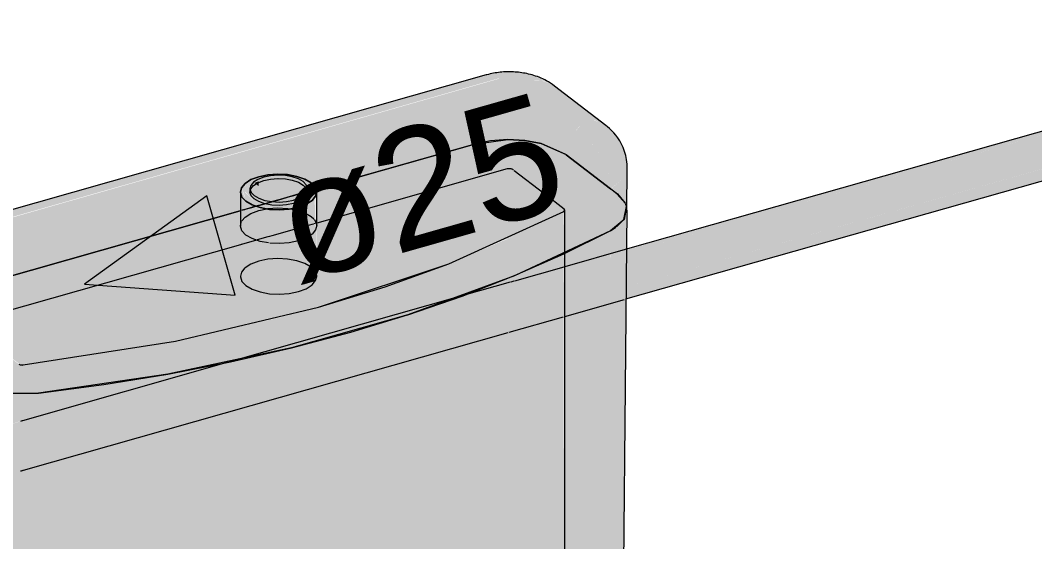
# Model space of a CAD drawing. Header units: metres. Extents: x 34 to 87, y -2.3 to 19.3.
# Drawn here: x 64.465 to 64.997, y 16.561 to 16.834 of the extents above; entities that cross this region are included whole.
import ezdxf

# ---------------------------------------------------------------- set-up
doc = ezdxf.new("R2010")
doc.units = ezdxf.units.M
for name, color, linetype, lineweight in [('P-PIPE', 7, 'Continuous', 5), ('P-PIPE-IDEN', 7, 'Continuous', 5), ('P-SANR-FIXT', 7, 'Continuous', 5)]:
    doc.layers.add(name, color=color, linetype=linetype, lineweight=lineweight)
doc.styles.add('Arial', font='arial.ttf', dxfattribs={"height": 0.0625})

# ---------------------------------------------------------------- blocks, each defined once
blk = doc.blocks.new('UT_Bacia com caixa acoplada - UT_Bacia com caixa acoplada-3705348-3D_DT_01')
at = {"layer": 'P-SANR-FIXT', "true_color": 0xf4f2f0, "transparency": 33554560}
for points in [[(-22.48012, 16.80102), (-22.48709, 16.80455), (-22.4903, 16.80558), (-22.49535, 16.80658), (-22.49968, 16.8071), (-22.50761, 16.80678), (-22.51229, 16.80596), (-22.5129, 16.8058), (-22.51015, 16.80533), (-22.50724, 16.80366), (-22.49905, 16.80399), (-22.4935, 16.80209), (-22.48873, 16.80289), (-22.48419, 16.80253)], [(-22.78925, 16.72355), (-22.50753, 16.80382), (-22.51015, 16.80533), (-22.5129, 16.8058), (-22.79491, 16.72569), (-22.79216, 16.72522), (-22.79049, 16.72426)], [(-22.76873, 16.69876), (-22.64288, 16.73475), (-22.64288, 16.74407), (-22.64209, 16.74677), (-22.64043, 16.74877), (-22.63604, 16.75123), (-22.63281, 16.75236), (-22.62812, 16.75328), (-22.62334, 16.75362), (-22.61647, 16.75305), (-22.6125, 16.75221), (-22.60789, 16.75035), (-22.6058, 16.74913), (-22.60369, 16.7469), (-22.60331, 16.74575), (-22.52014, 16.76938), (-22.51182, 16.7711), (-22.50153, 16.77168), (-22.49379, 16.77129), (-22.48388, 16.76926), (-22.48214, 16.76866), (-22.46765, 16.77587), (-22.46526, 16.7787), (-22.4666, 16.7814), (-22.4935, 16.80209), (-22.49968, 16.80421), (-22.50724, 16.80366), (-22.79003, 16.72305), (-22.79372, 16.72051), (-22.79261, 16.71712), (-22.77048, 16.7001)], [(-22.44983, 16.77776), (-22.48012, 16.80102), (-22.48477, 16.80257), (-22.48968, 16.80273), (-22.4935, 16.80209), (-22.4666, 16.7814), (-22.46182, 16.78219), (-22.45729, 16.78183), (-22.45282, 16.78002), (-22.45116, 16.77877)], [(-22.44886, 16.74591), (-22.44172, 16.75184), (-22.44041, 16.75875), (-22.44114, 16.76348), (-22.44227, 16.76699), (-22.44452, 16.77141), (-22.44983, 16.77776), (-22.45322, 16.78033), (-22.45804, 16.78189), (-22.46182, 16.78219), (-22.4666, 16.7814), (-22.46518, 16.77855), (-22.46765, 16.77587), (-22.46314, 16.77331), (-22.45843, 16.76906), (-22.45557, 16.76558), (-22.45296, 16.7614), (-22.45067, 16.756), (-22.44937, 16.75098), (-22.44893, 16.74596)], [(-22.44894, 16.74597), (-22.44937, 16.75098), (-22.45077, 16.75634), (-22.45296, 16.7614), (-22.45593, 16.76615), (-22.45978, 16.77053), (-22.46347, 16.77358), (-22.46765, 16.77587), (-22.48214, 16.76866), (-22.47717, 16.76677), (-22.47216, 16.76383), (-22.44908, 16.74608)], [(-22.44061, 16.73682), (-22.44057, 16.75786), (-22.44191, 16.75168), (-22.44879, 16.74585), (-22.44537, 16.74323), (-22.44106, 16.73743)], [(-22.63327, 16.74728), (-22.63327, 16.74989), (-22.63555, 16.74903)], [(-22.6058, 16.74505), (-22.60363, 16.74566), (-22.60369, 16.7469), (-22.6058, 16.74852), (-22.6058, 16.7469)], [(-22.64288, 16.73451), (-22.63471, 16.73683), (-22.63734, 16.73789), (-22.64043, 16.7399), (-22.6421, 16.74171), (-22.64288, 16.74407), (-22.64288, 16.73475)], [(-22.62255, 16.73727), (-22.61712, 16.73787), (-22.61401, 16.73869), (-22.61168, 16.73982), (-22.61079, 16.74363), (-22.63009, 16.73813), (-22.62644, 16.73746), (-22.62334, 16.73731)], [(-22.50017, 16.70012), (-22.49919, 16.70051), (-22.47326, 16.71196), (-22.47349, 16.73409), (-22.50017, 16.72101), (-22.50017, 16.70043)], [(-22.47326, 16.71196), (-22.47297, 16.7121), (-22.47318, 16.7343), (-22.47326, 16.73399), (-22.47326, 16.71915)], [(-22.50319, 16.69893), (-22.50017, 16.70012), (-22.50017, 16.72101), (-22.50319, 16.7195), (-22.50319, 16.70043)], [(-22.47297, 16.7121), (-22.47295, 16.71211), (-22.47297, 16.71915)], [(-22.47295, 16.71211), (-22.47294, 16.71212), (-22.47295, 16.71915)], [(-22.47295, 16.7051), (-22.47294, 16.7051), (-22.47295, 16.71185)], [(-22.47294, 16.67913), (-22.44931, 16.68602), (-22.44918, 16.71185), (-22.47294, 16.70485), (-22.47294, 16.67931)], [(-22.44931, 16.68584), (-22.44091, 16.6884), (-22.44073, 16.71425), (-22.44913, 16.7116), (-22.44931, 16.68602)], [(-22.50017, 16.67139), (-22.47326, 16.67922), (-22.47349, 16.70495), (-22.50017, 16.69714), (-22.50017, 16.67159)], [(-22.47326, 16.67904), (-22.47295, 16.67931), (-22.47321, 16.70503), (-22.47326, 16.70476), (-22.47326, 16.67922)], [(-22.7852, 16.59043), (-22.50319, 16.67073), (-22.50319, 16.69651), (-22.52884, 16.68901), (-22.56057, 16.67827), (-22.5864, 16.67048), (-22.61723, 16.66235), (-22.65098, 16.65453), (-22.7852, 16.61636), (-22.7852, 16.59074)], [(-22.50319, 16.67053), (-22.50017, 16.67159), (-22.50017, 16.69737), (-22.50319, 16.69628), (-22.50319, 16.67073)], [(-22.64895, 16.65511), (-22.63958, 16.65722), (-22.61062, 16.66406), (-22.58499, 16.67086), (-22.55514, 16.67993), (-22.52818, 16.68941), (-22.64836, 16.65528)], [(-22.47295, 16.67912), (-22.47294, 16.67931), (-22.47295, 16.67931)]]:
    blk.add_hatch(color=7, dxfattribs=at).paths.add_polyline_path(points)
h = blk.add_hatch(color=7, dxfattribs=at)
h.paths.add_polyline_path([(-22.78626, 16.6459), (-22.78599, 16.67585), (-22.785, 16.67629), (-22.64288, 16.71666), (-22.64307, 16.73446), (-22.80347, 16.68877), (-22.81028, 16.68594), (-22.81461, 16.68317), (-22.81803, 16.67867), (-22.81879, 16.67481), (-22.81746, 16.67078), (-22.81313, 16.66639), (-22.78687, 16.6462)])
h.paths.add_polyline_path([(-22.47294, 16.71212), (-22.44893, 16.72412), (-22.44186, 16.7302), (-22.44061, 16.73682), (-22.44584, 16.74358), (-22.47367, 16.76473), (-22.47797, 16.76724), (-22.48531, 16.76975), (-22.4939, 16.77129), (-22.50319, 16.77172), (-22.51281, 16.77089), (-22.52014, 16.76938), (-22.60331, 16.74575), (-22.60289, 16.74449), (-22.60289, 16.72802), (-22.5025, 16.75639), (-22.50094, 16.75634), (-22.49938, 16.7554), (-22.47294, 16.73481), (-22.47294, 16.71915)])
h = blk.add_hatch(color=7, dxfattribs=at)
h.paths.add_polyline_path([(-22.7852, 16.40119), (-22.50319, 16.48114), (-22.50319, 16.67053), (-22.7852, 16.59043), (-22.7852, 16.42672)])
h.paths.add_polyline_path([(-22.7852, 16.61641), (-22.6519, 16.65453), (-22.68175, 16.64873), (-22.7215, 16.64247), (-22.74987, 16.63886), (-22.76382, 16.63874), (-22.77696, 16.6413), (-22.7852, 16.64535), (-22.7852, 16.64123)])
h.paths.add_polyline_path([(-22.75662, 16.65366), (-22.71439, 16.65947), (-22.67689, 16.66603), (-22.63874, 16.67428), (-22.59612, 16.68567), (-22.56695, 16.69467), (-22.53371, 16.7067), (-22.50319, 16.71987), (-22.50319, 16.75634), (-22.60289, 16.72802), (-22.60289, 16.70029), (-22.60369, 16.7027), (-22.6058, 16.70493), (-22.61033, 16.70727), (-22.61328, 16.70828), (-22.61815, 16.70916), (-22.62334, 16.70942), (-22.6285, 16.70905), (-22.63493, 16.70744), (-22.63822, 16.70598), (-22.64098, 16.70391), (-22.64232, 16.70229), (-22.64288, 16.70028), (-22.64288, 16.71666), (-22.7852, 16.67623), (-22.785, 16.67409), (-22.75812, 16.65375), (-22.75669, 16.65366)])
h.paths.add_polyline_path([(-22.52589, 16.69007), (-22.50319, 16.69651), (-22.50319, 16.69893), (-22.51409, 16.69467)])
h = blk.add_hatch(color=7, dxfattribs=at)
h.paths.add_polyline_path([(-22.63471, 16.73683), (-22.63353, 16.73717), (-22.64043, 16.74407), (-22.64072, 16.74165), (-22.64232, 16.74649), (-22.64288, 16.74407), (-22.64209, 16.74165), (-22.63974, 16.73928), (-22.63606, 16.7373)])
h.paths.add_polyline_path([(-22.62334, 16.75362), (-22.62945, 16.75305), (-22.63373, 16.75209), (-22.63791, 16.75038), (-22.64043, 16.74877), (-22.64209, 16.74669), (-22.64043, 16.7481), (-22.64032, 16.74724), (-22.63671, 16.74861), (-22.63571, 16.74963), (-22.63315, 16.75111), (-22.62957, 16.75227), (-22.62404, 16.75336)])
h.paths.add_polyline_path([(-22.60907, 16.75103), (-22.61328, 16.75248), (-22.61815, 16.75336), (-22.62128, 16.75325), (-22.6095, 16.75111)])
h.paths.add_polyline_path([(-22.60789, 16.74445), (-22.6058, 16.74519), (-22.6058, 16.74913), (-22.60907, 16.75103), (-22.60952, 16.7491), (-22.60849, 16.74801), (-22.60789, 16.7462), (-22.60789, 16.74489)])
h = blk.add_hatch(color=7, dxfattribs=at)
h.paths.add_polyline_path([(-22.63353, 16.73717), (-22.63013, 16.73814), (-22.63362, 16.73942), (-22.63604, 16.74099), (-22.63734, 16.74249), (-22.63788, 16.74497), (-22.63774, 16.74649), (-22.6371, 16.74814), (-22.63713, 16.74844), (-22.64043, 16.7472), (-22.64043, 16.7481), (-22.64232, 16.74649), (-22.64043, 16.74165), (-22.64043, 16.74449), (-22.63386, 16.73752)])
h.paths.add_polyline_path([(-22.60952, 16.7491), (-22.60907, 16.75103), (-22.62334, 16.75362), (-22.62524, 16.75291), (-22.62255, 16.75302), (-22.61724, 16.75248), (-22.61568, 16.75219), (-22.61239, 16.75103), (-22.61007, 16.74969)])
h = blk.add_hatch(color=7, dxfattribs=at)
h.paths.add_polyline_path([(-22.50017, 16.48022), (-22.50017, 16.67139), (-22.50319, 16.67053), (-22.50313, 16.48101), (-22.50056, 16.48077), (-22.50022, 16.48024)])
h.paths.add_polyline_path([(-22.50319, 16.69651), (-22.50017, 16.69737), (-22.50017, 16.70012), (-22.50319, 16.69891)])
h.paths.add_polyline_path([(-22.50319, 16.71957), (-22.50017, 16.7211), (-22.50017, 16.756), (-22.50165, 16.75636), (-22.50319, 16.75634), (-22.50319, 16.71987)])
h = blk.add_hatch(color=7, dxfattribs=at)
h.paths.add_polyline_path([(-22.47326, 16.45977), (-22.47349, 16.67897), (-22.50017, 16.67139), (-22.50014, 16.48021), (-22.4993, 16.4798), (-22.47341, 16.45989)])
h.paths.add_polyline_path([(-22.50017, 16.69737), (-22.47326, 16.70501), (-22.47349, 16.71184), (-22.50017, 16.70005)])
h.paths.add_polyline_path([(-22.50017, 16.72101), (-22.47326, 16.73439), (-22.47349, 16.73548), (-22.50017, 16.756), (-22.50017, 16.7211)])
h = blk.add_hatch(color=7, dxfattribs=at)
h.paths.add_polyline_path([(-22.63013, 16.73814), (-22.60789, 16.74445), (-22.60812, 16.7469), (-22.60888, 16.74843), (-22.61007, 16.74969), (-22.61328, 16.75137), (-22.61724, 16.75248), (-22.61933, 16.75286), (-22.62524, 16.75291), (-22.6285, 16.75249), (-22.63122, 16.75183), (-22.63397, 16.75074), (-22.63604, 16.74941), (-22.63746, 16.74771), (-22.63788, 16.74497), (-22.63787, 16.74407), (-22.63729, 16.74231), (-22.63562, 16.74058), (-22.6325, 16.73895), (-22.63178, 16.7387)])
h.paths.add_polyline_path([(-22.63327, 16.74728), (-22.63555, 16.74903), (-22.63327, 16.74989), (-22.63327, 16.74941)])
h = blk.add_hatch(color=7, dxfattribs=at)
h.paths.add_polyline_path([(-22.60363, 16.74566), (-22.60331, 16.74575), (-22.60369, 16.7469)])
h.paths.add_polyline_path([(-22.60369, 16.7469), (-22.6058, 16.74913), (-22.6058, 16.74852)])
h = blk.add_hatch(color=7, dxfattribs=at)
h.paths.add_polyline_path([(-22.6325, 16.73608), (-22.61878, 16.73519), (-22.62334, 16.73498), (-22.6285, 16.73535), (-22.63146, 16.73589)])
h.paths.add_polyline_path([(-22.63444, 16.71906), (-22.60369, 16.728), (-22.60396, 16.74145), (-22.6058, 16.7395), (-22.60907, 16.73758), (-22.6125, 16.73629), (-22.61205, 16.73943), (-22.61649, 16.738), (-22.61868, 16.73755), (-22.62334, 16.73731), (-22.6285, 16.73784), (-22.63016, 16.73813), (-22.63353, 16.73717), (-22.6325, 16.73608), (-22.63471, 16.73683), (-22.64288, 16.73451), (-22.64263, 16.72563), (-22.64168, 16.72355), (-22.63998, 16.72174), (-22.63671, 16.71984), (-22.63469, 16.71915)])
h.paths.add_polyline_path([(-22.60346, 16.72786), (-22.60289, 16.72802), (-22.60289, 16.74449), (-22.60346, 16.74099), (-22.60346, 16.72788)])
h.paths.add_polyline_path([(-22.6058, 16.74057), (-22.60346, 16.74206), (-22.60375, 16.74563), (-22.6058, 16.74505), (-22.6058, 16.74206)])
h = blk.add_hatch(color=7, dxfattribs=at)
h.paths.add_polyline_path([(-22.62244, 16.73493), (-22.61815, 16.73535), (-22.63146, 16.73589), (-22.62636, 16.73513), (-22.62334, 16.73498)])
h.paths.add_polyline_path([(-22.6325, 16.73608), (-22.63353, 16.73717), (-22.63471, 16.73683), (-22.63311, 16.73629)])
h.paths.add_polyline_path([(-22.60346, 16.74206), (-22.60289, 16.74449), (-22.60346, 16.74571), (-22.60363, 16.74566), (-22.60351, 16.74309)])
h.paths.add_polyline_path([(-22.6125, 16.73629), (-22.60789, 16.73816), (-22.60535, 16.73978), (-22.60395, 16.74175), (-22.6058, 16.74057), (-22.6058, 16.74505), (-22.61079, 16.74363), (-22.61234, 16.73698)])
h = blk.add_hatch(color=7, dxfattribs=at)
h.paths.add_polyline_path([(-22.64288, 16.71666), (-22.63469, 16.71915), (-22.63734, 16.72021), (-22.64043, 16.72222), (-22.64209, 16.72397), (-22.64288, 16.72569), (-22.64288, 16.71707)])
h.paths.add_polyline_path([(-22.60369, 16.7278), (-22.60346, 16.72788), (-22.60369, 16.728)])
h.paths.add_polyline_path([(-22.47299, 16.73475), (-22.47299, 16.73488), (-22.47299, 16.73476)])
h = blk.add_hatch(color=7, dxfattribs=at)
h.paths.add_polyline_path([(-22.47295, 16.45953), (-22.47324, 16.67904), (-22.47326, 16.67904), (-22.47299, 16.45956)])
h.paths.add_polyline_path([(-22.47326, 16.70501), (-22.47295, 16.7051), (-22.4732, 16.71199), (-22.47326, 16.71185)])
h.paths.add_polyline_path([(-22.47326, 16.73439), (-22.47299, 16.73476), (-22.47326, 16.73466)])
h = blk.add_hatch(color=7, dxfattribs=at)
h.paths.add_polyline_path([(-22.45096, 16.44624), (-22.44431, 16.45176), (-22.4431, 16.45808), (-22.44141, 16.62633), (-22.44091, 16.68823), (-22.44931, 16.68584), (-22.45095, 16.44826)])
h.paths.add_polyline_path([(-22.44913, 16.71187), (-22.44073, 16.71425), (-22.44085, 16.7353), (-22.44187, 16.72995), (-22.44905, 16.72398), (-22.44908, 16.71915)])
h = blk.add_hatch(color=7, dxfattribs=at)
h.paths.add_polyline_path([(-22.78626, 16.64587), (-22.78626, 16.6459), (-22.78707, 16.64634), (-22.81491, 16.66808), (-22.81765, 16.67137), (-22.8175, 16.67078), (-22.81313, 16.66635), (-22.78689, 16.64618)])
h.paths.add_polyline_path([(-22.47294, 16.71209), (-22.44893, 16.72408), (-22.44186, 16.72999), (-22.44191, 16.72995), (-22.44966, 16.7237), (-22.47294, 16.71212)])
h = blk.add_hatch(color=7, dxfattribs=at)
h.paths.add_polyline_path([(-22.62244, 16.71725), (-22.61728, 16.71762), (-22.61099, 16.71917), (-22.60744, 16.72077), (-22.60491, 16.72263), (-22.60369, 16.72443), (-22.60369, 16.7278), (-22.63432, 16.71902), (-22.6325, 16.7184), (-22.62622, 16.71744), (-22.62334, 16.71729)])
h.paths.add_polyline_path([(-22.60346, 16.72438), (-22.60289, 16.72802), (-22.60346, 16.72786), (-22.60346, 16.72443)])
h = blk.add_hatch(color=7, dxfattribs=at)
h.paths.add_polyline_path([(-22.76331, 16.63864), (-22.74865, 16.63888), (-22.71439, 16.64341), (-22.67689, 16.64965), (-22.64788, 16.65541), (-22.52589, 16.69007), (-22.50319, 16.69893), (-22.50319, 16.71957), (-22.53624, 16.70579), (-22.57007, 16.69371), (-22.60203, 16.68385), (-22.63874, 16.67428), (-22.68145, 16.66523), (-22.72362, 16.65814), (-22.75804, 16.65372), (-22.75904, 16.65412), (-22.7852, 16.67425), (-22.7852, 16.64537), (-22.77676, 16.64123), (-22.76332, 16.63864)])
h.paths.add_polyline_path([(-22.64288, 16.69987), (-22.64209, 16.70257), (-22.63998, 16.70485), (-22.63671, 16.70678), (-22.63327, 16.70807), (-22.62699, 16.70916), (-22.62156, 16.70933), (-22.61692, 16.70894), (-22.61197, 16.70783), (-22.60793, 16.70617), (-22.60559, 16.70471), (-22.60349, 16.70208), (-22.60289, 16.70029), (-22.60315, 16.72569), (-22.60346, 16.72523), (-22.60369, 16.7241), (-22.6058, 16.72182), (-22.60954, 16.71972), (-22.61328, 16.71845), (-22.61912, 16.71749), (-22.62427, 16.71734), (-22.62947, 16.71785), (-22.63432, 16.71902), (-22.63444, 16.71906), (-22.64288, 16.71666), (-22.64288, 16.70028)])
h = blk.add_hatch(color=7, dxfattribs=at)
h.paths.add_polyline_path([(-22.45382, 16.44481), (-22.45096, 16.44624), (-22.44931, 16.68584), (-22.47294, 16.67913), (-22.47293, 16.45952), (-22.45567, 16.44624)])
h.paths.add_polyline_path([(-22.47294, 16.7051), (-22.44913, 16.71187), (-22.44908, 16.72396), (-22.47294, 16.71185)])
at = {"layer": 'P-SANR-FIXT'}
for p, q in [((-22.51408, 16.80561), (-22.79608, 16.72549)), ((-22.45136, 16.77911), (-22.47826, 16.79981)), ((-22.44035, 16.7347), (-22.44015, 16.75662)), ((-22.64289, 16.74428), (-22.64289, 16.73374)), ((-22.63789, 16.74604), (-22.63789, 16.74428)), ((-22.60789, 16.74428), (-22.60789, 16.74604)), ((-22.60289, 16.73374), (-22.60289, 16.74428)), ((-22.44286, 16.45617), (-22.44031, 16.7347)), ((-22.44191, 16.72995), (-22.44061, 16.73676)), ((-22.71444, 16.6434), (-22.68085, 16.64888)), ((-22.74869, 16.63888), (-22.71445, 16.6434)), ((-22.76332, 16.63864), (-22.7487, 16.63887))]:
    blk.add_line(p, q, dxfattribs=at)
at = {"layer": 'P-SANR-FIXT', "color": 8, "true_color": 0x7a7978}
for p, q in [((-22.60331, 16.74575), (-22.52014, 16.76938)), ((-22.51181, 16.77108), (-22.52012, 16.76937)), ((-22.52012, 16.76937), (-22.60331, 16.74573)), ((-22.44893, 16.74593), (-22.47218, 16.76381)), ((-22.47216, 16.76383), (-22.44894, 16.74597)), ((-22.50319, 16.75634), (-22.60289, 16.72802)), ((-22.50319, 16.75634), (-22.60289, 16.72802)), ((-22.49975, 16.75568), (-22.50017, 16.756)), ((-22.49975, 16.75568), (-22.50017, 16.756)), ((-22.48384, 16.74344), (-22.49938, 16.7554)), ((-22.48384, 16.74344), (-22.49938, 16.7554)), ((-22.64288, 16.74407), (-22.64289, 16.74427)), ((-22.64289, 16.74427), (-22.64288, 16.74407)), ((-22.47326, 16.7353), (-22.48356, 16.74323)), ((-22.47326, 16.7353), (-22.48356, 16.74323)), ((-22.44541, 16.74322), (-22.44888, 16.74589)), ((-22.44886, 16.74591), (-22.44537, 16.74323)), ((-22.44127, 16.73849), (-22.44541, 16.74322)), ((-22.44537, 16.74323), (-22.44124, 16.7385)), ((-22.44089, 16.73763), (-22.44113, 16.73821)), ((-22.44111, 16.73822), (-22.44086, 16.73766)), ((-22.44081, 16.73752), (-22.44057, 16.73676)), ((-22.80215, 16.68927), (-22.64307, 16.73446)), ((-22.64308, 16.73443), (-22.80213, 16.68925)), ((-22.64289, 16.73374), (-22.64289, 16.7266)), ((-22.60289, 16.7266), (-22.60289, 16.73374)), ((-22.47349, 16.73409), (-22.47318, 16.7343)), ((-22.47294, 16.73477), (-22.47326, 16.7353)), ((-22.47294, 16.73477), (-22.47294, 16.73481)), ((-22.47294, 16.73398), (-22.47294, 16.73477)), ((-22.47294, 16.73127), (-22.47294, 16.7339)), ((-22.44061, 16.73676), (-22.44084, 16.73749)), ((-22.44578, 16.72604), (-22.44191, 16.72995)), ((-22.47341, 16.71188), (-22.44908, 16.72399)), ((-22.44904, 16.72401), (-22.44609, 16.72582)), ((-22.64288, 16.71666), (-22.7852, 16.67623)), ((-22.64288, 16.71666), (-22.7852, 16.67623)), ((-22.4993, 16.70046), (-22.47344, 16.71187)), ((-22.47294, 16.44746), (-22.47294, 16.71209)), ((-22.64051, 16.7045), (-22.64232, 16.70229)), ((-22.5266, 16.68978), (-22.49933, 16.70045)), ((-22.64209, 16.69745), (-22.63998, 16.69522)), ((-22.63998, 16.69522), (-22.63671, 16.69332)), ((-22.63671, 16.69332), (-22.6325, 16.69188)), ((-22.6325, 16.69188), (-22.62763, 16.69099)), ((-22.55523, 16.6799), (-22.52663, 16.68977)), ((-22.58508, 16.67083), (-22.55525, 16.67989)), ((-22.61603, 16.66262), (-22.5851, 16.67083)), ((-22.64799, 16.6553), (-22.61605, 16.66262)), ((-22.68083, 16.64888), (-22.64801, 16.65529))]:
    blk.add_line(p, q, dxfattribs=at)
at = {"layer": 'P-SANR-FIXT', "color": 8, "true_color": 0x7a7a7a}
for p, q in [((-22.61252, 16.74934), (-22.61007, 16.74792)), ((-22.61007, 16.74792), (-22.60849, 16.74624)), ((-22.60813, 16.74553), (-22.60801, 16.74517)), ((-22.60795, 16.7449), (-22.60789, 16.74443)), ((-22.62908, 16.73549), (-22.6285, 16.73557)), ((-22.6181, 16.73567), (-22.61667, 16.73548))]:
    blk.add_line(p, q, dxfattribs=at)
at = {"layer": 'P-SANR-FIXT', "color": 254, "true_color": 0xd5d5d4}
for p, q in [((-22.6108, 16.74361), (-22.62334, 16.74004)), ((-22.61614, 16.74211), (-22.61079, 16.74363)), ((-22.62644, 16.73916), (-22.63009, 16.73812)), ((-22.62644, 16.73918), (-22.62345, 16.74003)), ((-22.62341, 16.74002), (-22.62612, 16.73925)), ((-22.62334, 16.74007), (-22.61643, 16.74203))]:
    blk.add_line(p, q, dxfattribs=at)
at = {"layer": 'P-SANR-FIXT', "color": 254, "true_color": 0xd5d5d5}
for p, q in [((-22.60907, 16.7441), (-22.6108, 16.74361)), ((-22.61079, 16.74363), (-22.60907, 16.74412)), ((-22.60859, 16.74423), (-22.60898, 16.74412)), ((-22.60896, 16.74415), (-22.60859, 16.74426))]:
    blk.add_line(p, q, dxfattribs=at)
at = {"layer": 'P-SANR-FIXT', "color": 253, "true_color": 0xb7b6b6}
for p, q in [((-22.60789, 16.74445), (-22.6058, 16.74505)), ((-22.6058, 16.74503), (-22.60789, 16.74443)), ((-22.60363, 16.74566), (-22.60331, 16.74575)), ((-22.60331, 16.74573), (-22.60363, 16.74564)), ((-22.63471, 16.73683), (-22.63353, 16.73717)), ((-22.63351, 16.73715), (-22.63468, 16.73682)), ((-22.60907, 16.73335), (-22.6058, 16.73145)), ((-22.6058, 16.73145), (-22.60442, 16.73019)), ((-22.64288, 16.72639), (-22.64289, 16.72659))]:
    blk.add_line(p, q, dxfattribs=at)
at = {"layer": 'P-SANR-FIXT', "color": 253, "true_color": 0xb7b6b5}
for p, q in [((-22.6058, 16.74505), (-22.60375, 16.74563)), ((-22.60376, 16.74561), (-22.6058, 16.74503)), ((-22.63327, 16.73724), (-22.63009, 16.73815)), ((-22.63009, 16.73812), (-22.63327, 16.73722))]:
    blk.add_line(p, q, dxfattribs=at)
at = {"layer": 'P-SANR-FIXT', "color": 254, "true_color": 0xe4e4e4}
blk.add_line((-22.63009, 16.73815), (-22.62644, 16.73918), dxfattribs=at)
at = {"layer": 'P-SANR-FIXT', "color": 254, "true_color": 0xd5d4d4}
for p, q in [((-22.64275, 16.73455), (-22.64245, 16.73464)), ((-22.64245, 16.73461), (-22.64275, 16.73453)), ((-22.64209, 16.73474), (-22.64056, 16.73517)), ((-22.64056, 16.73515), (-22.64209, 16.73472)), ((-22.64043, 16.73521), (-22.63698, 16.73619)), ((-22.63699, 16.73617), (-22.64043, 16.73519)), ((-22.63671, 16.73627), (-22.63622, 16.73641)), ((-22.63621, 16.73639), (-22.63671, 16.73625)), ((-22.63598, 16.73647), (-22.63471, 16.73683)), ((-22.63468, 16.73682), (-22.63598, 16.73645)), ((-22.64289, 16.72667), (-22.64232, 16.72881)), ((-22.60484, 16.72747), (-22.60735, 16.72676)), ((-22.60484, 16.72747), (-22.60735, 16.72676)), ((-22.60369, 16.7278), (-22.60445, 16.72758)), ((-22.60369, 16.7278), (-22.60445, 16.72758)), ((-22.60289, 16.72802), (-22.60321, 16.72793)), ((-22.60289, 16.72802), (-22.60321, 16.72793)), ((-22.61099, 16.72572), (-22.62639, 16.72135)), ((-22.61099, 16.72572), (-22.62639, 16.72135)), ((-22.60739, 16.72674), (-22.61082, 16.72577)), ((-22.60739, 16.72674), (-22.61082, 16.72577)), ((-22.62857, 16.72073), (-22.63413, 16.71915)), ((-22.62857, 16.72073), (-22.63413, 16.71915)), ((-22.62763, 16.72099), (-22.6285, 16.72075)), ((-22.62763, 16.72099), (-22.6285, 16.72075)), ((-22.6265, 16.72132), (-22.62763, 16.72099)), ((-22.6265, 16.72132), (-22.62763, 16.72099))]:
    blk.add_line(p, q, dxfattribs=at)
at = {"layer": 'P-SANR-FIXT', "color": 253, "true_color": 0xb7b5b4}
for p, q in [((-22.47294, 16.71212), (-22.47294, 16.73127)), ((-22.64251, 16.71677), (-22.64288, 16.71666)), ((-22.64251, 16.71677), (-22.64288, 16.71666)), ((-22.63444, 16.71906), (-22.64232, 16.71682)), ((-22.63444, 16.71906), (-22.64232, 16.71682)), ((-22.64232, 16.70229), (-22.64289, 16.70009)), ((-22.75774, 16.65366), (-22.75662, 16.65366))]:
    blk.add_line(p, q, dxfattribs=at)
at = {"layer": 'P-SANR-FIXT'}
for points in [[(-22.47826, 16.79981, 0), (-22.47932, 16.80059, 0), (-22.48037, 16.8013, 0), (-22.48141, 16.80194, 0), (-22.48242, 16.80252, 0), (-22.48342, 16.80305, 0), (-22.48441, 16.80353, 0), (-22.48538, 16.80396, 0), (-22.48634, 16.80436, 0), (-22.48728, 16.80472, 0), (-22.48822, 16.80505, 0), (-22.48914, 16.80535, 0), (-22.49005, 16.80562, 0), (-22.49096, 16.80586, 0), (-22.49186, 16.80608, 0), (-22.49276, 16.80628, 0), (-22.49365, 16.80646, 0), (-22.49453, 16.80662, 0), (-22.49541, 16.80676, 0), (-22.49629, 16.80688, 0), (-22.49716, 16.80698, 0), (-22.49804, 16.80706, 0), (-22.49891, 16.80713, 0), (-22.49978, 16.80718, 0), (-22.50065, 16.80722, 0), (-22.50151, 16.80724, 0), (-22.50238, 16.80724, 0), (-22.50325, 16.80722, 0), (-22.50412, 16.80719, 0), (-22.50499, 16.80715, 0), (-22.50586, 16.80708, 0), (-22.50673, 16.807, 0), (-22.5076, 16.8069, 0), (-22.50848, 16.80679, 0), (-22.50936, 16.80665, 0), (-22.51024, 16.8065, 0), (-22.51113, 16.80633, 0), (-22.51202, 16.80613, 0), (-22.51292, 16.80592, 0), (-22.51383, 16.80568, 0), (-22.51408, 16.80561, 0)], [(-22.44015, 16.75662, 0), (-22.44022, 16.75894, 0), (-22.4405, 16.76123, 0), (-22.44095, 16.76344, 0), (-22.44157, 16.76555, 0), (-22.44232, 16.76754, 0), (-22.44318, 16.76939, 0), (-22.44413, 16.77109, 0), (-22.44515, 16.77264, 0), (-22.4462, 16.77405, 0), (-22.44728, 16.77533, 0), (-22.44837, 16.77648, 0), (-22.44946, 16.77752, 0), (-22.45054, 16.77846, 0), (-22.45136, 16.77911, 0)], [(-22.64289, 16.74427, 0), (-22.64232, 16.74649, 0), (-22.64043, 16.74877, 0), (-22.63734, 16.75074, 0), (-22.63327, 16.75227, 0), (-22.6285, 16.75325, 0), (-22.62334, 16.75362, 0), (-22.61815, 16.75336, 0), (-22.61328, 16.75248, 0), (-22.60907, 16.75103, 0), (-22.6058, 16.74913, 0)], [(-22.6058, 16.74913, 0), (-22.60907, 16.75103, 0), (-22.61328, 16.75248, 0), (-22.61815, 16.75336, 0), (-22.62334, 16.75362, 0), (-22.6285, 16.75325, 0), (-22.63327, 16.75227, 0), (-22.63734, 16.75074, 0), (-22.64043, 16.74877, 0), (-22.64232, 16.74649, 0), (-22.64289, 16.74427, 0)], [(-22.6058, 16.74913, 0), (-22.60369, 16.7469, 0), (-22.60289, 16.74449, 0), (-22.60346, 16.74206, 0), (-22.60535, 16.73978, 0), (-22.60843, 16.73782, 0), (-22.6125, 16.73629, 0), (-22.61728, 16.7353, 0), (-22.62244, 16.73493, 0), (-22.62763, 16.73519, 0), (-22.6325, 16.73608, 0), (-22.63671, 16.73752, 0), (-22.63998, 16.73942, 0)], [(-22.63998, 16.73942, 0), (-22.63671, 16.73752, 0), (-22.6325, 16.73608, 0), (-22.62763, 16.73519, 0), (-22.62244, 16.73493, 0), (-22.61728, 16.7353, 0), (-22.6125, 16.73629, 0), (-22.60843, 16.73782, 0), (-22.60535, 16.73978, 0), (-22.60346, 16.74206, 0), (-22.60289, 16.74449, 0), (-22.60369, 16.7469, 0), (-22.6058, 16.74913, 0)], [(-22.61007, 16.74969, 0), (-22.61252, 16.75111, 0), (-22.61568, 16.75219, 0), (-22.61933, 16.75286, 0), (-22.62323, 16.75305, 0), (-22.6271, 16.75277, 0), (-22.63068, 16.75204, 0), (-22.63373, 16.75089, 0), (-22.63604, 16.74941, 0), (-22.63746, 16.74771, 0), (-22.63788, 16.74589, 0), (-22.63729, 16.74408, 0), (-22.63571, 16.7424, 0)], [(-22.63571, 16.7424, 0), (-22.63325, 16.74098, 0), (-22.63009, 16.73989, 0), (-22.62644, 16.73923, 0), (-22.62255, 16.73903, 0), (-22.61868, 16.73931, 0), (-22.6151, 16.74005, 0), (-22.61205, 16.7412, 0), (-22.60973, 16.74268, 0), (-22.60832, 16.74438, 0), (-22.60789, 16.7462, 0), (-22.60849, 16.74801, 0), (-22.61007, 16.74969, 0)], [(-22.63998, 16.73942, 0), (-22.64209, 16.74165, 0), (-22.64288, 16.74407, 0)], [(-22.64288, 16.74407, 0), (-22.64209, 16.74165, 0), (-22.63998, 16.73942, 0)], [(-22.63571, 16.74063, 0), (-22.63729, 16.74231, 0), (-22.63788, 16.74412, 0)], [(-22.60789, 16.74443, 0), (-22.60832, 16.74261, 0), (-22.60973, 16.74091, 0), (-22.61205, 16.73943, 0), (-22.6151, 16.73828, 0), (-22.61868, 16.73755, 0), (-22.62255, 16.73727, 0), (-22.62644, 16.73746, 0), (-22.63009, 16.73813, 0), (-22.63325, 16.73921, 0), (-22.63571, 16.74063, 0)], [(-22.44057, 16.73676, 0), (-22.44187, 16.72995, 0), (-22.44905, 16.72398, 0)], [(-22.44905, 16.72398, 0), (-22.4993, 16.70043, 0), (-22.55523, 16.67987, 0), (-22.61604, 16.6626, 0), (-22.68083, 16.64886, 0), (-22.74869, 16.63886, 0)], [(-22.74869, 16.63886, 0), (-22.76332, 16.63863, 0), (-22.77687, 16.64123, 0), (-22.78693, 16.6462, 0)]]:
    blk.add_polyline3d(points, dxfattribs=at)
at = {"layer": 'P-SANR-FIXT', "color": 8, "true_color": 0x7a7978}
for points in [[(-22.52014, 16.76938, 0), (-22.50283, 16.77175, 0), (-22.49392, 16.77127, 0)], [(-22.49389, 16.77128, 0), (-22.50283, 16.77173, 0), (-22.51181, 16.77108, 0)], [(-22.49381, 16.77126, 0), (-22.48531, 16.76975, 0), (-22.47228, 16.76392, 0)], [(-22.47231, 16.76391, 0), (-22.48533, 16.76973, 0), (-22.4938, 16.77127, 0)], [(-22.50017, 16.756, 0), (-22.50053, 16.75621, 0), (-22.50099, 16.75637, 0), (-22.50153, 16.75646, 0), (-22.5021, 16.75649, 0), (-22.50267, 16.75645, 0), (-22.50319, 16.75634, 0)], [(-22.50017, 16.756, 0), (-22.50153, 16.75646, 0), (-22.50319, 16.75634, 0)], [(-22.75662, 16.65366, 0), (-22.67689, 16.66603, 0), (-22.60203, 16.68385, 0), (-22.53371, 16.7067, 0), (-22.47349, 16.73409, 0)], [(-22.56695, 16.69467, 0), (-22.53371, 16.7067, 0), (-22.47349, 16.73409, 0)], [(-22.47349, 16.73409, 0), (-22.47295, 16.73468, 0), (-22.47294, 16.73477, 0)], [(-22.47318, 16.7343, 0), (-22.47299, 16.73455, 0), (-22.47294, 16.73477, 0)], [(-22.63998, 16.72174, 0), (-22.64209, 16.72397, 0), (-22.64288, 16.72639, 0)], [(-22.62814, 16.71757, 0), (-22.6325, 16.7184, 0), (-22.63671, 16.71984, 0), (-22.63998, 16.72174, 0)], [(-22.60289, 16.72681, 0), (-22.60346, 16.72438, 0), (-22.60535, 16.7221, 0), (-22.60843, 16.72014, 0), (-22.6125, 16.71861, 0), (-22.61728, 16.71762, 0), (-22.62244, 16.71725, 0), (-22.62751, 16.7175, 0)], [(-22.6058, 16.70493, 0), (-22.60907, 16.70683, 0), (-22.61328, 16.70828, 0), (-22.61815, 16.70916, 0), (-22.62334, 16.70942, 0), (-22.6285, 16.70905, 0), (-22.63327, 16.70807, 0), (-22.63734, 16.70654, 0), (-22.64043, 16.70457, 0)], [(-22.60289, 16.70008, 0), (-22.60289, 16.70029, 0), (-22.60369, 16.7027, 0), (-22.6058, 16.70493, 0)], [(-22.64289, 16.70007, 0), (-22.64288, 16.69987, 0), (-22.64209, 16.69745, 0)], [(-22.61728, 16.6911, 0), (-22.6125, 16.69209, 0), (-22.60843, 16.69361, 0), (-22.60535, 16.69558, 0), (-22.60346, 16.69786, 0), (-22.60289, 16.70008, 0)], [(-22.75662, 16.65366, 0), (-22.67689, 16.66603, 0), (-22.60203, 16.68385, 0), (-22.56695, 16.69467, 0)], [(-22.62763, 16.69099, 0), (-22.62244, 16.69073, 0), (-22.61731, 16.6911, 0)], [(-22.75904, 16.65412, 0), (-22.75869, 16.65392, 0), (-22.75824, 16.65376, 0), (-22.75773, 16.65366, 0), (-22.75717, 16.65362, 0), (-22.75662, 16.65366, 0)]]:
    blk.add_polyline3d(points, dxfattribs=at)
at = {"layer": 'P-SANR-FIXT', "color": 8, "true_color": 0x7a7a7a}
for points in [[(-22.63598, 16.7477, 0), (-22.63373, 16.74912, 0), (-22.63068, 16.75027, 0), (-22.6271, 16.75101, 0), (-22.62323, 16.75129, 0)], [(-22.62314, 16.75129, 0), (-22.61933, 16.75109, 0), (-22.61568, 16.75043, 0), (-22.61252, 16.74934, 0)], [(-22.63788, 16.74412, 0), (-22.63746, 16.74594, 0), (-22.63604, 16.74764, 0)], [(-22.6285, 16.73557, 0), (-22.62334, 16.73594, 0), (-22.61815, 16.73568, 0)]]:
    blk.add_polyline3d(points, dxfattribs=at)
at = {"layer": 'P-SANR-FIXT', "color": 253, "true_color": 0xb7b6b6}
for points in [[(-22.64216, 16.7291, 0), (-22.64043, 16.73109, 0), (-22.63734, 16.73306, 0), (-22.63327, 16.73459, 0), (-22.62908, 16.73549, 0)], [(-22.61667, 16.73548, 0), (-22.61328, 16.7348, 0), (-22.60933, 16.73347, 0)], [(-22.6042, 16.72993, 0), (-22.60369, 16.72922, 0), (-22.6029, 16.72696, 0)]]:
    blk.add_polyline3d(points, dxfattribs=at)
at = {"layer": 'P-SANR-FIXT', "color": 253, "true_color": 0xb7b5b4}
blk.add_polyline3d([(-22.47294, 16.73481, 0), (-22.47303, 16.73507, 0), (-22.47326, 16.7353, 0)], dxfattribs=at)
blk = doc.blocks.new('Anotacao_Tuboseta - Fluxo 2-2612755-3D_DT_01')
at = {"layer": 'P-PIPE-IDEN'}
blk.add_hatch(color=256, dxfattribs=at).paths.add_polyline_path([(-21.44803, 18.95855), (-21.49044, 19.0253), (-21.41504, 19.00142)])
for p, q in [((-21.41504, 19.00142), (-21.49044, 19.0253)), ((-21.49044, 19.0253), (-21.44803, 18.95855)), ((-21.44803, 18.95855), (-21.41504, 19.00142))]:
    blk.add_line(p, q, dxfattribs=at)

msp = doc.modelspace()

# ---------------------------------------------------------------- hatches: boundary and pattern name
at = {"layer": 'P-PIPE', "true_color": 0x00ffff}
h = msp.add_hatch(color=4, dxfattribs=at)
h.paths.add_polyline_path([(64.38086, 16.59817), (64.40539, 16.60514), (64.40537, 16.60707), (64.3795, 16.59971), (64.38046, 16.59876)])
h.paths.add_polyline_path([(64.7827, 16.71231), (65.19474, 16.82937), (65.19254, 16.83031), (65.19116, 16.83027), (64.78272, 16.71398), (64.78271, 16.71302)])
h = msp.add_hatch(color=4, dxfattribs=at)
h.paths.add_polyline_path([(64.38665, 16.58193), (64.40561, 16.58731), (64.40539, 16.60514), (64.38088, 16.59813), (64.38338, 16.59393), (64.385, 16.58992), (64.38591, 16.58675), (64.38652, 16.58367)])
h.paths.add_polyline_path([(64.78258, 16.69439), (65.20125, 16.81336), (65.20082, 16.81738), (65.20037, 16.81956), (65.19896, 16.82342), (65.19698, 16.8269), (65.19642, 16.82772), (65.19452, 16.82929), (64.7827, 16.71231), (64.78259, 16.69598)])
h = msp.add_hatch(color=4, dxfattribs=at)
h.paths.add_polyline_path([(64.38635, 16.57569), (64.40568, 16.58118), (64.40545, 16.58727), (64.38665, 16.58188), (64.38673, 16.57891), (64.38646, 16.57605)])
h.paths.add_polyline_path([(64.78254, 16.68823), (65.19803, 16.80625), (65.19937, 16.80699), (65.2004, 16.80849), (65.20112, 16.81172), (65.20103, 16.81325), (64.78258, 16.69439), (64.78254, 16.6884)])

# ---------------------------------------------------------------- linework, layer by layer
at = {"layer": 'P-PIPE'}
for p, q in [((65.20511, 16.83424), (64.78224, 16.71412)), ((64.78254, 16.68822), (65.21194, 16.81019))]:
    msp.add_line(p, q, dxfattribs=at)
at = {"layer": 'P-PIPE', "color": 8, "true_color": 0x7a7978}
for p, q in [((64.78217, 16.71411), (64.75046, 16.7051)), ((64.75049, 16.67912), (64.78188, 16.68803))]:
    msp.add_line(p, q, dxfattribs=at)
at = {"layer": 'P-PIPE', "color": 254, "true_color": 0xd5d3d2}
for p, q in [((64.74995, 16.70495), (64.72413, 16.69762)), ((64.72192, 16.69699), (64.69785, 16.69015)), ((64.72386, 16.69754), (64.7222, 16.69707)), ((64.72142, 16.67086), (64.74981, 16.67893)), ((64.46693, 16.59857), (64.72094, 16.67072)), ((64.5742, 16.65503), (64.46633, 16.62439)), ((64.46572, 16.62422), (64.46525, 16.62408)), ((64.46627, 16.62437), (64.46577, 16.62423)), ((64.4653, 16.59811), (64.46572, 16.59823)), ((64.46582, 16.59826), (64.46627, 16.59838)), ((64.46638, 16.59841), (64.46682, 16.59854))]:
    msp.add_line(p, q, dxfattribs=at)
at = {"layer": 'P-PIPE', "color": 254, "true_color": 0xe4e2e1}
for p, q in [((64.69658, 16.68979), (64.57558, 16.65542)), ((64.69762, 16.69009), (64.69682, 16.68986)), ((64.57528, 16.65534), (64.57443, 16.6551))]:
    msp.add_line(p, q, dxfattribs=at)

# ---------------------------------------------------------------- block references
at = {"layer": 'P-PIPE-IDEN', "rotation": 53.42863752607759}
msp.add_blockref('Anotacao_Tuboseta - Fluxo 2-2612755-3D_DT_01', (92.58297, 22.61953), dxfattribs=at)
at = {"layer": 'P-SANR-FIXT'}
msp.add_blockref('UT_Bacia com caixa acoplada - UT_Bacia com caixa acoplada-3705348-3D_DT_01', (87.22344, 0), dxfattribs=at)

# ---------------------------------------------------------------- texts
at = {"layer": 'P-PIPE-IDEN', "insert": (64.5929, 16.75667), "char_height": 0.0625, "width": 0.1803797, "attachment_point": 1, "rotation": 15.8573, "style": 'Arial'}
msp.add_mtext('ø25', dxfattribs=at)

doc.saveas('drawing.dxf')
